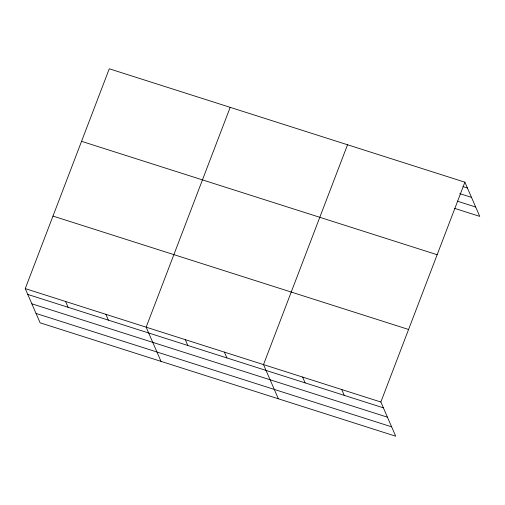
<?xml version="1.0" encoding="UTF-8"?>
<svg xmlns="http://www.w3.org/2000/svg" width="505" height="505" viewBox="0 0 505 505"><rect width="100%" height="100%" fill="white"/><g stroke="black" fill="none" stroke-linecap="round" stroke-linejoin="round"><path stroke-width="0.76" d="M464.884 182.185L380.852 402.018L395.718 436.213L40.116 322.815L25.25 288.62L109.282 68.787L464.884 182.185L479.75 216.38L454.658 208.382M230.185 107.344L146.153 327.171L161.019 361.365M347.535 144.765L263.503 364.591L278.369 398.786M462.984 186.597L467.415 188.011M459.676 193.604L471.487 197.373M457.227 201.135L475.678 207.018M81.551 141.331L437.153 254.728M52.981 216.077L408.583 329.475M25.25 288.62L380.852 402.018M27.781 294.44L383.383 407.838M31.853 303.802L387.455 417.199M36.044 313.447L391.646 426.845M341.733 389.544L344.265 395.365M302.615 377.065L305.146 382.891M224.384 352.118L226.915 357.944M185.272 339.644L187.803 345.47M105.854 314.318L108.386 320.145M65.549 301.472L68.08 307.293"/></g></svg>
